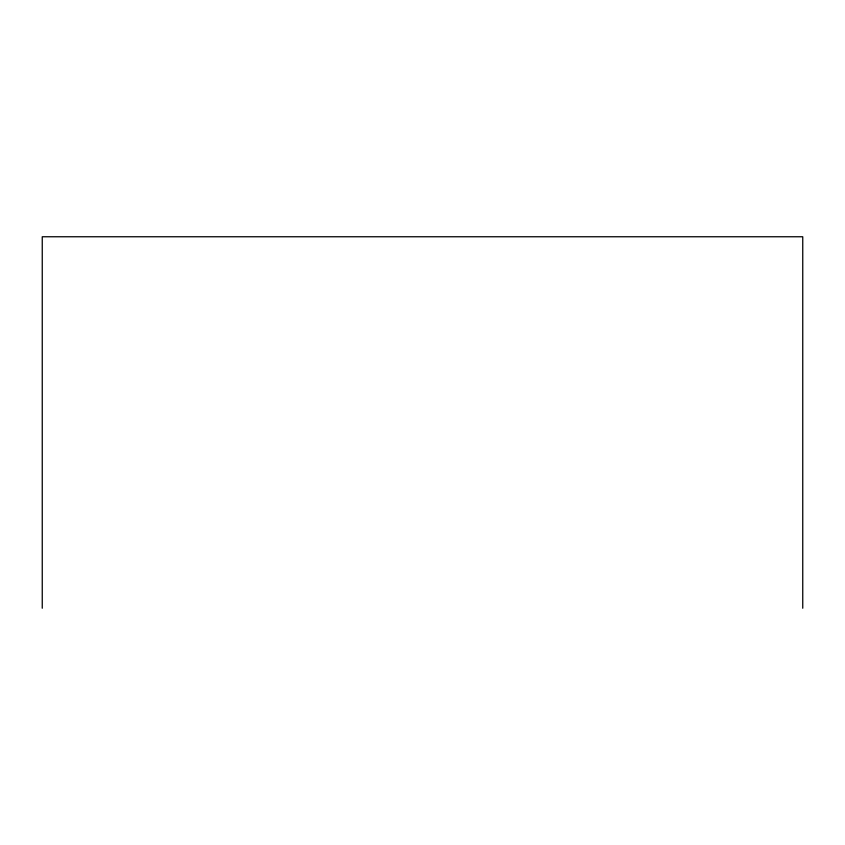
<?xml version="1.0" encoding="UTF-8"?>
<svg xmlns="http://www.w3.org/2000/svg" width="845" height="845" viewBox="0 0 845 845"><rect width="100%" height="100%" fill="white"/><g stroke="black" fill="none" stroke-linecap="round" stroke-linejoin="round"><path stroke-width="1.27" d="M802.75 608.242L802.75 236.758L42.25 236.758L42.25 608.242"/></g></svg>
